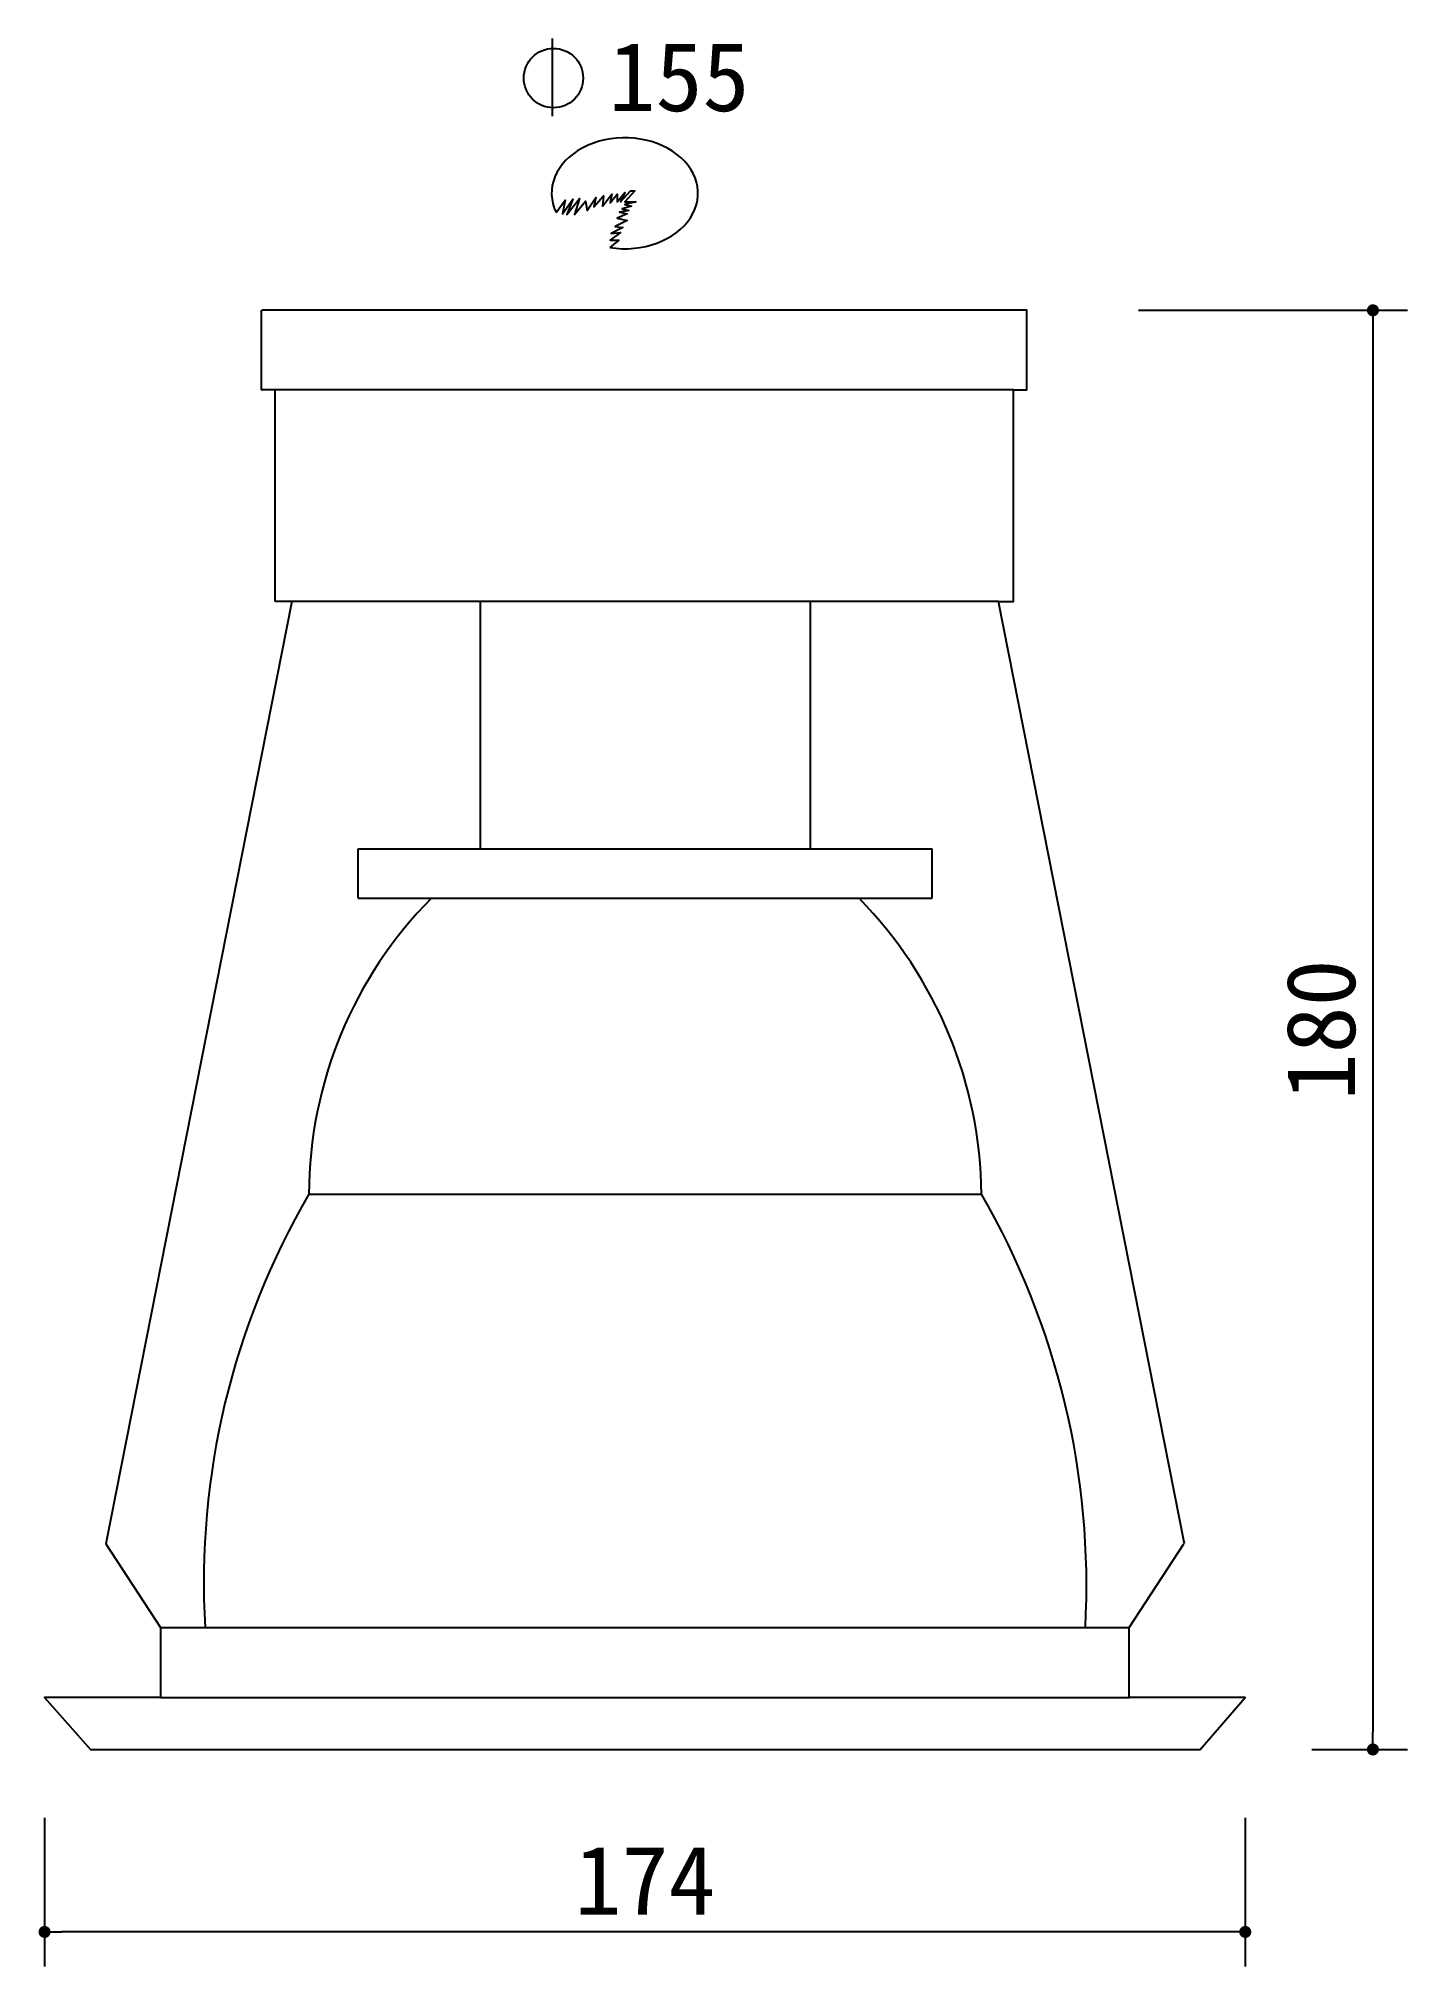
# Model space of a CAD drawing. Extents: x 770 to 968, y 84 to 363.
import ezdxf

# ---------------------------------------------------------------- set-up
doc = ezdxf.new("R2010")
doc.units = 0
doc.header["$MEASUREMENT"] = 0
doc.layers.get('0').update_dxf_attribs({"linetype": 'CONTINUOUS'})
doc.layers.get('DEFPOINTS').update_dxf_attribs({"linetype": 'CONTINUOUS'})
for name, color, linetype in [('3', 3, 'CONTINUOUS'), ('4', 4, 'CONTINUOUS'), ('7', 7, 'CONTINUOUS'), ('DIM', 3, 'CONTINUOUS'), ('TEXT', 3, 'CONTINUOUS')]:
    doc.layers.add(name, color=color, linetype=linetype)
doc.styles.add('HZ', font='')
doc.styles.get("Standard").update_dxf_attribs({"font": 'txt.shx', "bigfont": 'bigfont.shx'})
doc.styles.get('HZ').set_extended_font_data('仿宋_GB2312')
doc.dimstyles.get("Standard").update_dxf_attribs({"dimtxt": 0.18, "dimasz": 0.18, "dimexe": 0.18, "dimexo": 0.0625, "dimgap": 0.09, "dimtad": 0, "dimtih": 1, "dimtoh": 1, "dimdec": 4, "dimzin": 0, "dimtxsty": 'STANDARD', "dimcen": 0.09, "dimazin": 3, "dimtfac": 1, "dimtdec": 4, "dimtofl": 0, "dimtmove": 0, "dimatfit": 3, "dimtolj": 1, "dimtzin": 0})

# ---------------------------------------------------------------- blocks, each defined once
blk = doc.blocks.new('_DOT')
at = {"color": 0, "linetype": 'BYBLOCK'}
blk.add_line((-0.35, 0), (-1, 0), dxfattribs=at)
at = {"color": 0, "linetype": 'BYBLOCK', "const_width": 0.35}
blk.add_lwpolyline([(-0.175, 0, 1), (0.175, 0, 1)], format="xyb", close=True, dxfattribs=at)
blk = doc.blocks.new('*D3')
at = {"linetype": 'BYBLOCK'}
for p, q in [((929.24, 324.05), (968.19, 324.05)), ((963.19, 321.55), (963.19, 118.1)), ((954.35, 115.6), (968.19, 115.6))]:
    blk.add_line(p, q, dxfattribs=at)
at = {"layer": 'DEFPOINTS', "color": 0, "linetype": 'BYBLOCK'}
for p in [(924.24, 324.05), (949.35, 115.6), (963.19, 115.6)]:
    blk.add_point(p, dxfattribs=at)
at = {"linetype": 'BYBLOCK', "xscale": 2.5, "yscale": 2.5, "zscale": 2.5}
for p, rotation in [((963.19, 324.05), 90), ((963.19, 115.6), 270)]:
    blk.add_blockref('_DOT', p, dxfattribs=dict(at, rotation=rotation))
at = {"linetype": 'BYBLOCK', "insert": (955.69, 219.83), "char_height": 10, "attachment_point": 5, "rotation": 90, "style": 'HZ'}
blk.add_mtext('\\A1;180', dxfattribs=at)
blk = doc.blocks.new('*D4')
at = {"linetype": 'BYBLOCK'}
for p, q in [((770.69, 105.69), (770.69, 84.17)), ((944.69, 105.69), (944.69, 84.17)), ((942.19, 89.17), (773.19, 89.17))]:
    blk.add_line(p, q, dxfattribs=at)
at = {"layer": 'DEFPOINTS', "color": 0, "linetype": 'BYBLOCK'}
for p in [(770.69, 110.69), (944.69, 110.69), (770.69, 89.17)]:
    blk.add_point(p, dxfattribs=at)
at = {"linetype": 'BYBLOCK', "xscale": 2.5, "yscale": 2.5, "zscale": 2.5, "rotation": 180}
blk.add_blockref('_DOT', (770.69, 89.17), dxfattribs=at)
at = {"linetype": 'BYBLOCK', "xscale": 2.5, "yscale": 2.5, "zscale": 2.5}
blk.add_blockref('_DOT', (944.69, 89.17), dxfattribs=at)
at = {"linetype": 'BYBLOCK', "insert": (857.69, 96.67), "char_height": 10, "attachment_point": 5, "style": 'HZ'}
blk.add_mtext('\\A1;174', dxfattribs=at)

msp = doc.modelspace()

# ---------------------------------------------------------------- linework, layer by layer
at = {"layer": '3'}
for p, q in [((844.25, 363.41), (844.25, 352.15)), ((911.11, 312.55), (804.13, 312.55)), ((908.93, 281.86), (806.53, 281.86)), ((833.82, 281.86), (833.82, 246.05)), ((881.64, 281.86), (881.64, 246.05)), ((816.13, 238.9), (816.13, 246.05)), ((816.13, 246.05), (899.33, 246.05)), ((899.33, 238.9), (899.33, 246.05)), ((816.13, 238.9), (899.33, 238.9)), ((809.01, 196.04), (906.46, 196.04))]:
    msp.add_line(p, q, dxfattribs=at)
for points in [[(844.84, 338.21), (846.12, 340.01), (845.75, 338.03), (847.23, 340.13), (846.36, 337.91), (848.21, 340.25), (847.47, 337.91), (849.08, 339.88), (849.33, 338.53), (850.56, 340.38), (850.31, 339.02), (851.67, 340.62), (851.55, 339.14), (852.91, 340.87), (852.66, 339.64), (853.65, 340.87), (853.65, 339.76), (854.76, 341.12), (854.14, 339.76), (855.62, 341.36), (856.24, 341.36), (854.76, 339.76), (856.36, 339.76), (854.76, 339.39), (855.75, 339.14), (854.39, 338.77), (855.38, 338.53), (854.02, 338.28), (855.13, 338.03), (853.65, 337.42), (855.13, 337.05), (853.4, 336.18), (854.51, 336.06), (852.78, 335.19), (854.14, 335.32), (852.66, 334.21), (853.89, 334.21), (852.6, 333.15)], [(911.11, 312.55), (849.14, 312.55), (804.24, 312.55)]]:
    msp.add_lwpolyline(points, dxfattribs=at)
msp.add_circle((844.44, 357.69), 4.3, dxfattribs=at)
for centre, radius, start, end in [((869.92, 195.92), 60.91, 135.1311, 179.8869), ((844.45, 195.47), 62.01, 0.5307, 44.4514), ((905.46, 139.71), 111.7, 149.7135, 183.3167), ((808.47, 139.34), 113.21, 356.9144, 30.0554)]:
    msp.add_arc(centre, radius, start, end, dxfattribs=at)
msp.add_ellipse((854.77, 341.01), major_axis=(10.6, 0), ratio=0.758153, start_param=4.506112, end_param=9.781472, dxfattribs=at)
at = {"layer": '4'}
for p, q in [((802.09, 324.05), (802.09, 312.55)), ((804.24, 312.55), (802.09, 312.55)), ((804.13, 281.86), (804.13, 312.56)), ((806.53, 281.86), (804.13, 281.86))]:
    msp.add_line(p, q, dxfattribs=at)
for points in [[(935.89, 145.37), (908.93, 281.86), (911.11, 281.86), (911.11, 312.55), (913.03, 312.55), (913.03, 324.05), (802.16, 324.05)], [(806.53, 281.86), (779.58, 145.37), (787.47, 133.25), (787.47, 123.13), (770.69, 123.13), (777.33, 115.59), (938.14, 115.6), (944.69, 123.13), (927.88, 123.13), (927.88, 133.25), (935.78, 145.37)]]:
    msp.add_lwpolyline(points, dxfattribs=at)
at = {"layer": '7'}
for p, q in [((787.47, 133.25), (927.88, 133.25)), ((787.47, 123.13), (927.88, 123.13))]:
    msp.add_line(p, q, dxfattribs=at)

# ---------------------------------------------------------------- texts
at = {"layer": 'TEXT', "style": 'HZ'}
msp.add_text('155', height=10, dxfattribs=at).set_placement((852.44, 352.9))

# ---------------------------------------------------------------- dimensions: what is measured, and where the dimension line sits
at = {"layer": 'DIM'}
dim = msp.add_linear_dim(base=(963.19, 115.6), p1=(924.24, 324.05), p2=(949.35, 115.6), angle=90, text='180', dimstyle='STANDARD', override={"dimscale": 5, "dimtxt": 2, "dimasz": 0.5, "dimexe": 1, "dimexo": 1, "dimgap": 0.5, "dimtad": 1, "dimtih": 0, "dimtoh": 0, "dimdec": 0, "dimtxsty": 'HZ', "dimblk1": 'DOT', "dimblk2": 'DOT', "dimsah": 1, "dimcen": 0, "dimclrd": 256, "dimclre": 256, "dimclrt": 256, "dimtfac": 0.5, "dimtdec": 0, "dimtofl": 1}, dxfattribs=at)
dim.commit()
dim.dimension.update_dxf_attribs({"geometry": '*D3', "text_midpoint": (955.69, 219.83)})
dim = msp.add_linear_dim(base=(770.69, 89.17), p1=(944.69, 110.69), p2=(770.69, 110.69), text='174', dimstyle='STANDARD', override={"dimscale": 5, "dimtxt": 2, "dimasz": 0.5, "dimexe": 1, "dimexo": 1, "dimgap": 0.5, "dimtad": 1, "dimtih": 0, "dimtoh": 0, "dimdec": 0, "dimtxsty": 'HZ', "dimblk1": 'DOT', "dimblk2": 'DOT', "dimsah": 1, "dimcen": 0, "dimclrd": 256, "dimclre": 256, "dimclrt": 256, "dimtfac": 0.5, "dimtdec": 0, "dimtofl": 1}, dxfattribs=at)
dim.commit()
dim.dimension.update_dxf_attribs({"geometry": '*D4', "text_midpoint": (857.69, 96.67)})

doc.saveas('drawing.dxf')
